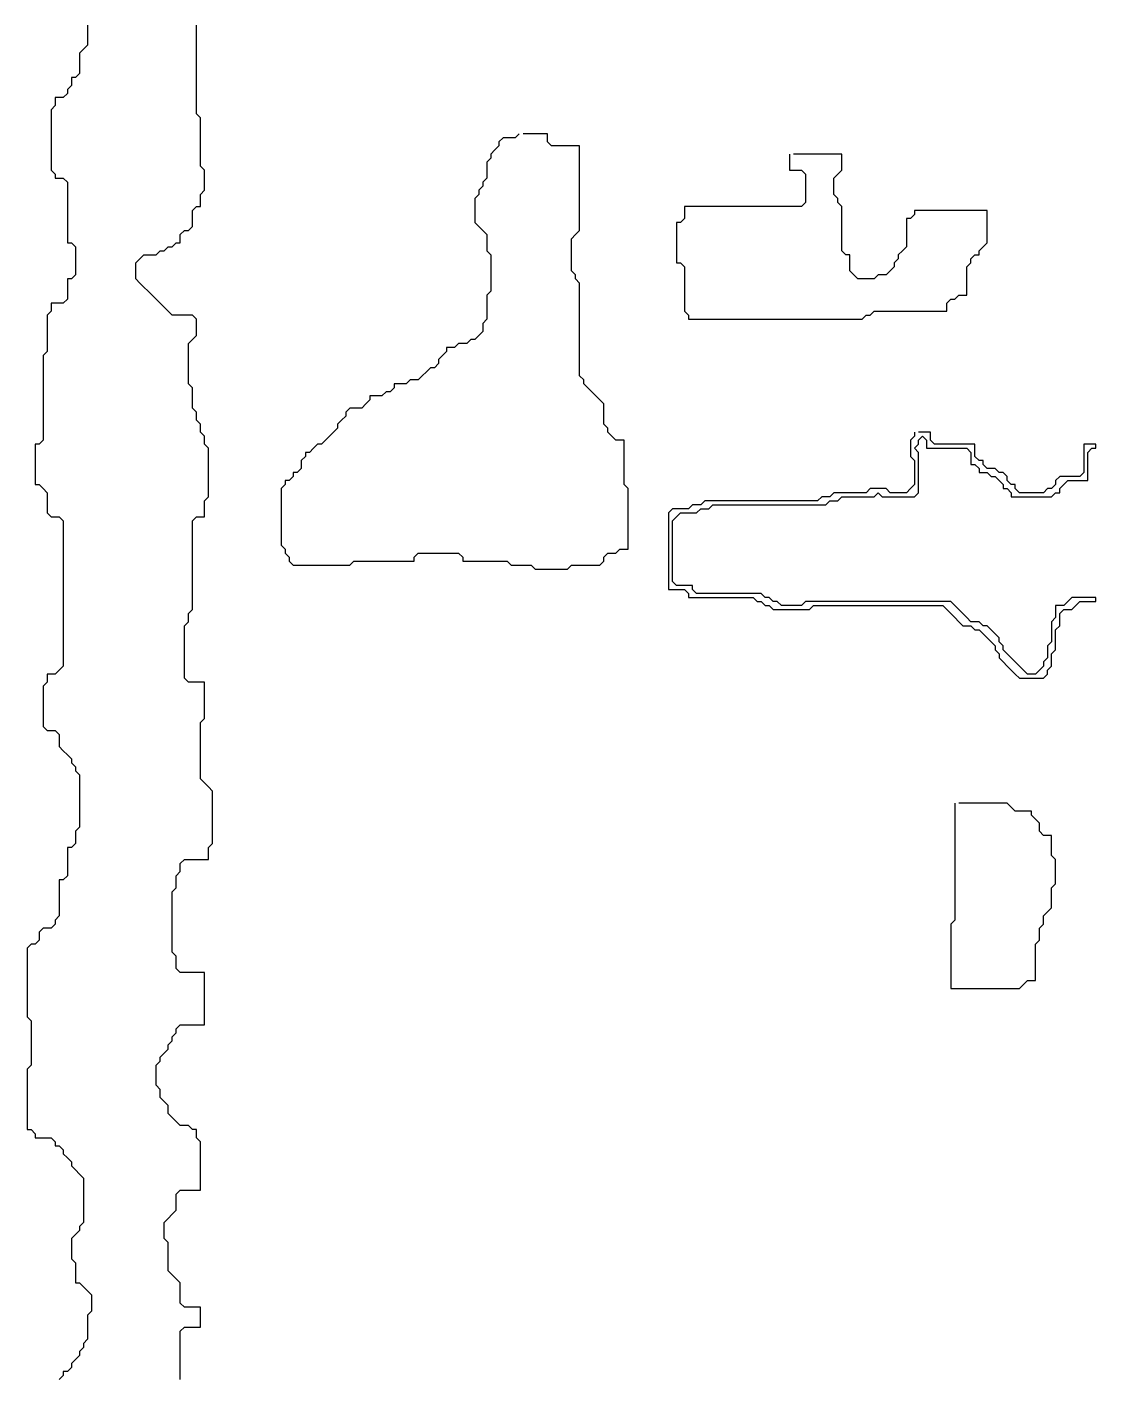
# Model space of a CAD drawing. Header units: metres. Extents: x 0 to 1024, y 124 to 841.
# Drawn here: x 891 to 1023.5, y 466.3 to 633.8 of the extents above; entities that cross this region are included whole.
import ezdxf

# ---------------------------------------------------------------- set-up
doc = ezdxf.new("R2010")
doc.units = ezdxf.units.M
doc.layers.add('CURB', color=7, linetype='Continuous')

msp = doc.modelspace()

# ---------------------------------------------------------------- linework, layer by layer
at = {"layer": 'CURB', "lineweight": 25}
for points in [[(898.5, 634), (898.5, 633.5), (898.5, 633), (898.5, 632.5), (898.5, 632), (898.5, 631.5), (898, 631), (897.5, 630.5), (897.5, 630), (897.5, 629.5), (897.5, 629), (897.5, 628.5), (897.5, 628), (897, 627.5), (896.5, 627.5), (896.5, 627), (896.5, 626.5), (896, 626), (896, 625.5), (895.5, 625), (895, 625), (894.5, 625), (894.5, 624.5), (894.5, 624), (894, 623.5), (894, 623), (894, 622.5), (894, 622), (894, 621.5), (894, 621), (894, 620.5), (894, 620), (894, 619.5), (894, 619), (894, 618.5), (894, 618), (894, 617.5), (894, 617), (894, 616.5), (894, 616), (894.5, 615.5), (894.5, 615), (895, 615), (895.5, 615), (896, 614.5), (896, 614), (896, 613.5), (896, 613), (896, 612.5), (896, 612), (896, 611.5), (896, 611), (896, 610.5), (896, 610), (896, 609.5), (896, 609), (896, 608.5), (896, 608), (896, 607.5), (896, 607), (896.5, 607), (897, 606.5), (897, 606), (897, 605.5), (897, 605), (897, 604.5), (897, 604), (897, 603.5), (897, 603), (896.5, 602.5), (896, 602.5), (896, 602), (896, 601.5), (896, 601), (896, 600.5), (896, 600), (895.5, 599.5), (895, 599.5), (894.5, 599.5), (894, 599.5), (894, 599), (894, 598.5), (893.5, 598), (893.5, 597.5), (893.5, 597), (893.5, 596.5), (893.5, 596), (893.5, 595.5), (893.5, 595), (893.5, 594.5), (893.5, 594), (893.5, 593.5), (893, 593), (893, 592.5), (893, 592), (893, 591.5), (893, 591), (893, 590.5), (893, 590), (893, 589.5), (893, 589), (893, 588.5), (893, 588), (893, 587.5), (893, 587), (893, 586.5), (893, 586), (893, 585.5), (893, 585), (893, 584.5), (893, 584), (893, 583.5), (893, 583), (893, 582.5), (892.5, 582), (892, 582), (892, 581.5), (892, 581), (892, 580.5), (892, 580), (892, 579.5), (892, 579), (892, 578.5), (892, 578), (892, 577.5), (892, 577), (892.5, 577), (893, 576.5), (893.5, 576), (893.5, 575.5), (893.5, 575), (893.5, 574.5), (893.5, 574), (893.5, 573.5), (894, 573), (894.5, 573), (895, 573), (895.5, 572.5), (895.5, 572), (895.5, 571.5), (895.5, 571), (895.5, 570.5), (895.5, 570), (895.5, 569.5), (895.5, 569), (895.5, 568.5), (895.5, 568), (895.5, 567.5), (895.5, 567), (895.5, 566.5), (895.5, 566), (895.5, 565.5), (895.5, 565), (895.5, 564.5), (895.5, 564), (895.5, 563.5), (895.5, 563), (895.5, 562.5), (895.5, 562), (895.5, 561.5), (895.5, 561), (895.5, 560.5), (895.5, 560), (895.5, 559.5), (895.5, 559), (895.5, 558.5), (895.5, 558), (895.5, 557.5), (895.5, 557), (895.5, 556.5), (895.5, 556), (895.5, 555.5), (895.5, 555), (895.5, 554.5), (895, 554), (894.5, 553.5), (894, 553.5), (893.5, 553.5), (893.5, 553), (893.5, 552.5), (893, 552), (893, 551.5), (893, 551), (893, 550.5), (893, 550), (893, 549.5), (893, 549), (893, 548.5), (893, 548), (893, 547.5), (893, 547), (893.5, 546.5), (894, 546.5), (894.5, 546.5), (895, 546), (895, 545.5), (895, 545), (895, 544.5), (895.5, 544), (896, 543.5), (896.5, 543), (896.5, 542.5), (897, 542), (897, 541.5), (897.5, 541), (897.5, 540.5), (897.5, 540), (897.5, 539.5), (897.5, 539), (897.5, 538.5), (897.5, 538), (897.5, 537.5), (897.5, 537), (897.5, 536.5), (897.5, 536), (897.5, 535.5), (897.5, 535), (897.5, 534.5), (897, 534), (897, 533.5), (897, 533), (897, 532.5), (896.5, 532), (896, 532), (896, 531.5), (896, 531), (896, 530.5), (896, 530), (896, 529.5), (896, 529), (896, 528.5), (895.5, 528), (895, 528), (895, 527.5), (895, 527), (895, 526.5), (895, 526), (895, 525.5), (895, 525), (895, 524.5), (895, 524), (895, 523.5), (894.5, 523), (894.5, 522.5), (894, 522), (893.5, 522), (893, 522), (892.5, 521.5), (892.5, 521), (892.5, 520.5), (892, 520), (891.5, 520), (891, 519.5), (891, 519), (891, 518.5), (891, 518), (891, 517.5), (891, 517), (891, 516.5), (891, 516), (891, 515.5), (891, 515), (891, 514.5), (891, 514), (891, 513.5), (891, 513), (891, 512.5), (891, 512), (891, 511.5), (891, 511), (891.5, 510.5), (891.5, 510), (891.5, 509.5), (891.5, 509), (891.5, 508.5), (891.5, 508), (891.5, 507.5), (891.5, 507), (891.5, 506.5), (891.5, 506), (891.5, 505.5), (891.5, 505), (891, 504.5), (891, 504), (891, 503.5), (891, 503), (891, 502.5), (891, 502), (891, 501.5), (891, 501), (891, 500.5), (891, 500), (891, 499.5), (891, 499), (891, 498.5), (891, 498), (891, 497.5), (891, 497), (891.5, 497), (892, 496.5), (892, 496), (892.5, 496), (893, 496), (893.5, 496), (894, 496), (894.5, 495.5), (894.5, 495), (895, 495), (895.5, 494.5), (895.5, 494), (896, 493.5), (896.5, 493), (896.5, 492.5), (897, 492), (897.5, 491.5), (898, 491), (898, 490.5), (898, 490), (898, 489.5), (898, 489), (898, 488.5), (898, 488), (898, 487.5), (898, 487), (898, 486.5), (898, 486), (898, 485.5), (897.5, 485), (897.5, 484.5), (897, 484), (896.5, 483.5), (896.5, 483), (896.5, 482.5), (896.5, 482), (896.5, 481.5), (896.5, 481), (897, 480.5), (897, 480), (897, 479.5), (897, 479), (897, 478.5), (897, 478), (897.5, 478), (898, 477.5), (898.5, 477), (899, 476.5), (899, 476), (899, 475.5), (899, 475), (899, 474.5), (898.5, 474), (898.5, 473.5), (898.5, 473), (898.5, 472.5), (898.5, 472), (898.5, 471.5), (898.5, 471), (898, 470.5), (898, 470), (897.5, 469.5), (897.5, 469), (897, 468.5), (896.5, 468), (896.5, 467.5), (896, 467), (895.5, 467), (895.5, 466.5), (895, 466)], [(910, 466), (910, 466.5), (910, 467), (910, 467.5), (910, 468), (910, 468.5), (910, 469), (910, 469.5), (910, 470), (910, 470.5), (910, 471), (910, 471.5), (910, 472), (910.5, 472.5), (911, 472.5), (911.5, 472.5), (912, 472.5), (912.5, 472.5), (912.5, 473), (912.5, 473.5), (912.5, 474), (912.5, 474.5), (912.5, 475), (912, 475), (911.5, 475), (911, 475), (910.5, 475), (910, 475.5), (910, 476), (910, 476.5), (910, 477), (910, 477.5), (910, 478), (909.5, 478.5), (909, 479), (908.5, 479.5), (908.5, 480), (908.5, 480.5), (908.5, 481), (908.5, 481.5), (908.5, 482), (908.5, 482.5), (908.5, 483), (908, 483.5), (908, 484), (908, 484.5), (908, 485), (908, 485.5), (908.5, 486), (909, 486.5), (909.5, 487), (909.5, 487.5), (909.5, 488), (909.5, 488.5), (909.5, 489), (910, 489.5), (910.5, 489.5), (911, 489.5), (911.5, 489.5), (912, 489.5), (912.5, 489.5), (912.5, 490), (912.5, 490.5), (912.5, 491), (912.5, 491.5), (912.5, 492), (912.5, 492.5), (912.5, 493), (912.5, 493.5), (912.5, 494), (912.5, 494.5), (912.5, 495), (912.5, 495.5), (912, 496), (912, 496.5), (912, 497), (911.5, 497), (911, 497.5), (910.5, 497.5), (910, 497.5), (909.5, 498), (909, 498.5), (908.5, 499), (908.5, 499.5), (908.5, 500), (908, 500.5), (907.5, 501), (907.5, 501.5), (907.5, 502), (907, 502.5), (907, 503), (907, 503.5), (907, 504), (907, 504.5), (907, 505), (907.5, 505.5), (907.5, 506), (908, 506.5), (908.5, 507), (908.5, 507.5), (909, 508), (909, 508.5), (909.5, 509), (909.5, 509.5), (910, 510), (910.5, 510), (911, 510), (911.5, 510), (912, 510), (912.5, 510), (913, 510), (913, 510.5), (913, 511), (913, 511.5), (913, 512), (913, 512.5), (913, 513), (913, 513.5), (913, 514), (913, 514.5), (913, 515), (913, 515.5), (913, 516), (913, 516.5), (912.5, 516.5), (912, 516.5), (911.5, 516.5), (911, 516.5), (910.5, 516.5), (910, 516.5), (909.5, 517), (909.5, 517.5), (909.5, 518), (909.5, 518.5), (909, 519), (909, 519.5), (909, 520), (909, 520.5), (909, 521), (909, 521.5), (909, 522), (909, 522.5), (909, 523), (909, 523.5), (909, 524), (909, 524.5), (909, 525), (909, 525.5), (909, 526), (909, 526.5), (909.5, 527), (909.5, 527.5), (909.5, 528), (909.5, 528.5), (910, 529), (910, 529.5), (910, 530), (910.5, 530.5), (911, 530.5), (911.5, 530.5), (912, 530.5), (912.5, 530.5), (913, 530.5), (913.5, 530.5), (913.5, 531), (913.5, 531.5), (913.5, 532), (914, 532.5), (914, 533), (914, 533.5), (914, 534), (914, 534.5), (914, 535), (914, 535.5), (914, 536), (914, 536.5), (914, 537), (914, 537.5), (914, 538), (914, 538.5), (914, 539), (913.5, 539.5), (913, 540), (912.5, 540.5), (912.5, 541), (912.5, 541.5), (912.5, 542), (912.5, 542.5), (912.5, 543), (912.5, 543.5), (912.5, 544), (912.5, 544.5), (912.5, 545), (912.5, 545.5), (912.5, 546), (912.5, 546.5), (912.5, 547), (912.5, 547.5), (913, 548), (913, 548.5), (913, 549), (913, 549.5), (913, 550), (913, 550.5), (913, 551), (913, 551.5), (913, 552), (913, 552.5), (912.5, 552.5), (912, 552.5), (911.5, 552.5), (911, 552.5), (910.5, 553), (910.5, 553.5), (910.5, 554), (910.5, 554.5), (910.5, 555), (910.5, 555.5), (910.5, 556), (910.5, 556.5), (910.5, 557), (910.5, 557.5), (910.5, 558), (910.5, 558.5), (910.5, 559), (910.5, 559.5), (911, 560), (911, 560.5), (911, 561), (911.5, 561.5), (911.5, 562), (911.5, 562.5), (911.5, 563), (911.5, 563.5), (911.5, 564), (911.5, 564.5), (911.5, 565), (911.5, 565.5), (911.5, 566), (911.5, 566.5), (911.5, 567), (911.5, 567.5), (911.5, 568), (911.5, 568.5), (911.5, 569), (911.5, 569.5), (911.5, 570), (911.5, 570.5), (911.5, 571), (911.5, 571.5), (911.5, 572), (911.5, 572.5), (912, 573), (912.5, 573), (913, 573), (913, 573.5), (913, 574), (913, 574.5), (913, 575), (913.5, 575.5), (913.5, 576), (913.5, 576.5), (913.5, 577), (913.5, 577.5), (913.5, 578), (913.5, 578.5), (913.5, 579), (913.5, 579.5), (913.5, 580), (913.5, 580.5), (913.5, 581), (913.5, 581.5), (913, 582), (913, 582.5), (913, 583), (912.5, 583.5), (912.5, 584), (912.5, 584.5), (912, 585), (912, 585.5), (912, 586), (911.5, 586.5), (911.5, 587), (911.5, 587.5), (911.5, 588), (911.5, 588.5), (911.5, 589), (911, 589.5), (911, 590), (911, 590.5), (911, 591), (911, 591.5), (911, 592), (911, 592.5), (911, 593), (911, 593.5), (911, 594), (911, 594.5), (911.5, 595), (912, 595.5), (912, 596), (912, 596.5), (912, 597), (912, 597.5), (911.5, 598), (911, 598), (910.5, 598), (910, 598), (909.5, 598), (909, 598), (908.5, 598.5), (908, 599), (907.5, 599.5), (907, 600), (906.5, 600.5), (906, 601), (905.5, 601.5), (905, 602), (904.5, 602.5), (904.5, 603), (904.5, 603.5), (904.5, 604), (904.5, 604.5), (905, 605), (905.5, 605.5), (906, 605.5), (906.5, 605.5), (907, 605.5), (907.5, 606), (908, 606), (908.5, 606.5), (909, 606.5), (909.5, 607), (910, 607), (910, 607.5), (910, 608), (910.5, 608.5), (911, 608.5), (911.5, 609), (911.5, 609.5), (911.5, 610), (911.5, 610.5), (911.5, 611), (912, 611.5), (912.5, 611.5), (912.5, 612), (912.5, 612.5), (912.5, 613), (913, 613.5), (913, 614), (913, 614.5), (913, 615), (913, 615.5), (913, 616), (912.5, 616.5), (912.5, 617), (912.5, 617.5), (912.5, 618), (912.5, 618.5), (912.5, 619), (912.5, 619.5), (912.5, 620), (912.5, 620.5), (912.5, 621), (912.5, 621.5), (912.5, 622), (912.5, 622.5), (912, 623), (912, 623.5), (912, 624), (912, 624.5), (912, 625), (912, 625.5), (912, 626), (912, 626.5), (912, 627), (912, 627.5), (912, 628), (912, 628.5), (912, 629), (912, 629.5), (912, 630), (912, 630.5), (912, 631), (912, 631.5), (912, 632), (912, 632.5), (912, 633), (912, 633.5), (912, 634)], [(952, 620.5), (951.5, 620), (951, 620), (950.5, 620), (950, 620), (949.5, 619.5), (949.5, 619), (949, 618.5), (948.5, 618), (948.5, 617.5), (948, 617), (948, 616.5), (948, 616), (948, 615.5), (948, 615), (947.5, 614.5), (947.5, 614), (947, 613.5), (947, 613), (946.5, 612.5), (946.5, 612), (946.5, 611.5), (946.5, 611), (946.5, 610.5), (946.5, 610), (946.5, 609.5), (947, 609), (947.5, 608.5), (948, 608), (948, 607.5), (948, 607), (948, 606.5), (948, 606), (948.5, 605.5), (948.5, 605), (948.5, 604.5), (948.5, 604), (948.5, 603.5), (948.5, 603), (948.5, 602.5), (948.5, 602), (948.5, 601.5), (948.5, 601), (948, 600.5), (948, 600), (948, 599.5), (948, 599), (948, 598.5), (948, 598), (948, 597.5), (947.5, 597), (947.5, 596.5), (947.5, 596), (947, 595.5), (946.5, 595), (946, 595), (945.5, 594.5), (945, 594.5), (944.5, 594.5), (944, 594), (943.5, 594), (943, 594), (943, 593.5), (942.5, 593), (942, 592.5), (942, 592), (941.5, 591.5), (941, 591.5), (940.5, 591), (940, 590.5), (939.5, 590), (939, 590), (938.5, 590), (938, 589.5), (937.5, 589.5), (937, 589.5), (936.5, 589.5), (936.5, 589), (936, 588.5), (935.5, 588.5), (935, 588), (934.5, 588), (934, 588), (933.5, 588), (933.5, 587.5), (933, 587), (932.5, 586.5), (932, 586.5), (931.5, 586.5), (931, 586.5), (930.5, 586), (930.5, 585.5), (930, 585), (929.5, 584.5), (929.5, 584), (929, 583.5), (928.5, 583), (928, 582.5), (927.5, 582), (927, 582), (926.5, 581.5), (926, 581), (925.5, 581), (925.5, 580.5), (925, 580), (925, 579.5), (925, 579), (924.5, 578.5), (924, 578.5), (924, 578), (923.5, 577.5), (923, 577.5), (923, 577), (922.5, 576.5), (922.5, 576), (922.5, 575.5), (922.5, 575), (922.5, 574.5), (922.5, 574), (922.5, 573.5), (922.5, 573), (922.5, 572.5), (922.5, 572), (922.5, 571.5), (922.5, 571), (922.5, 570.5), (922.5, 570), (922.5, 569.5), (923, 569), (923, 568.5), (923.5, 568), (923.5, 567.5), (924, 567), (924.5, 567), (925, 567), (925.5, 567), (926, 567), (926.5, 567), (927, 567), (927.5, 567), (928, 567), (928.5, 567), (929, 567), (929.5, 567), (930, 567), (930.5, 567), (931, 567), (931.5, 567.5), (932, 567.5), (932.5, 567.5), (933, 567.5), (933.5, 567.5), (934, 567.5), (934.5, 567.5), (935, 567.5), (935.5, 567.5), (936, 567.5), (936.5, 567.5), (937, 567.5), (937.5, 567.5), (938, 567.5), (938.5, 567.5), (939, 567.5), (939, 568), (939.5, 568.5), (940, 568.5), (940.5, 568.5), (941, 568.5), (941.5, 568.5), (942, 568.5), (942.5, 568.5), (943, 568.5), (943.5, 568.5), (944, 568.5), (944.5, 568.5), (945, 568), (945, 567.5), (945.5, 567.5), (946, 567.5), (946.5, 567.5), (947, 567.5), (947.5, 567.5), (948, 567.5), (948.5, 567.5), (949, 567.5), (949.5, 567.5), (950, 567.5), (950.5, 567.5), (951, 567), (951.5, 567), (952, 567), (952.5, 567), (953, 567), (953.5, 567), (954, 566.5), (954.5, 566.5), (955, 566.5), (955.5, 566.5), (956, 566.5), (956.5, 566.5), (957, 566.5), (957.5, 566.5), (958, 566.5), (958.5, 567), (959, 567), (959.5, 567), (960, 567), (960.5, 567), (961, 567), (961.5, 567), (962, 567), (962.5, 567.5), (962.5, 568), (963, 568.5), (963.5, 568.5), (964, 568.5), (964.5, 569), (965, 569), (965.5, 569), (965.5, 569.5), (965.5, 570), (965.5, 570.5), (965.5, 571), (965.5, 571.5), (965.5, 572), (965.5, 572.5), (965.5, 573), (965.5, 573.5), (965.5, 574), (965.5, 574.5), (965.5, 575), (965.5, 575.5), (965.5, 576), (965.5, 576.5), (965, 577), (965, 577.5), (965, 578), (965, 578.5), (965, 579), (965, 579.5), (965, 580), (965, 580.5), (965, 581), (965, 581.5), (965, 582), (965, 582.5), (964.5, 582.5), (964, 582.5), (963.5, 583), (963, 583.5), (963, 584), (962.5, 584.5), (962.5, 585), (962.5, 585.5), (962.5, 586), (962.5, 586.5), (962.5, 587), (962, 587.5), (961.5, 588), (961, 588.5), (960.5, 589), (960, 589.5), (960, 590), (959.5, 590.5), (959.5, 591), (959.5, 591.5), (959.5, 592), (959.5, 592.5), (959.5, 593), (959.5, 593.5), (959.5, 594), (959.5, 594.5), (959.5, 595), (959.5, 595.5), (959.5, 596), (959.5, 596.5), (959.5, 597), (959.5, 597.5), (959.5, 598), (959.5, 598.5), (959.5, 599), (959.5, 599.5), (959.5, 600), (959.5, 600.5), (959.5, 601), (959.5, 601.5), (959.5, 602), (959, 602.5), (959, 603), (958.5, 603.5), (958.5, 604), (958.5, 604.5), (958.5, 605), (958.5, 605.5), (958.5, 606), (958.5, 606.5), (958.5, 607), (958.5, 607.5), (959, 608), (959.5, 608.5), (959.5, 609), (959.5, 609.5), (959.5, 610), (959.5, 610.5), (959.5, 611), (959.5, 611.5), (959.5, 612), (959.5, 612.5), (959.5, 613), (959.5, 613.5), (959.5, 614), (959.5, 614.5), (959.5, 615), (959.5, 615.5), (959.5, 616), (959.5, 616.5), (959.5, 617), (959.5, 617.5), (959.5, 618), (959.5, 618.5), (959.5, 619), (959, 619), (958.5, 619), (958, 619), (957.5, 619), (957, 619), (956.5, 619), (956, 619), (955.5, 619.5), (955.5, 620), (955.5, 620.5), (955, 620.5), (954.5, 620.5), (954, 620.5), (953.5, 620.5), (953, 620.5), (952.5, 620.5)], [(985.5, 618), (985.5, 617.5), (985.5, 617), (985.5, 616.5), (985.5, 616), (986, 616), (986.5, 616), (987, 616), (987.5, 615.5), (987.5, 615), (987.5, 614.5), (987.5, 614), (987.5, 613.5), (987.5, 613), (987.5, 612.5), (987.5, 612), (987, 611.5), (986.5, 611.5), (986, 611.5), (985.5, 611.5), (985, 611.5), (984.5, 611.5), (984, 611.5), (983.5, 611.5), (983, 611.5), (982.5, 611.5), (982, 611.5), (981.5, 611.5), (981, 611.5), (980.5, 611.5), (980, 611.5), (979.5, 611.5), (979, 611.5), (978.5, 611.5), (978, 611.5), (977.5, 611.5), (977, 611.5), (976.5, 611.5), (976, 611.5), (975.5, 611.5), (975, 611.5), (974.5, 611.5), (974, 611.5), (973.5, 611.5), (973, 611.5), (972.5, 611.5), (972.5, 611), (972.5, 610.5), (972.5, 610), (972, 609.5), (971.5, 609.5), (971.5, 609), (971.5, 608.5), (971.5, 608), (971.5, 607.5), (971.5, 607), (971.5, 606.5), (971.5, 606), (971.5, 605.5), (971.5, 605), (971.5, 604.5), (972, 604.5), (972.5, 604), (972.5, 603.5), (972.5, 603), (972.5, 602.5), (972.5, 602), (972.5, 601.5), (972.5, 601), (972.5, 600.5), (972.5, 600), (972.5, 599.5), (972.5, 599), (972.5, 598.5), (973, 598), (973, 597.5), (973.5, 597.5), (974, 597.5), (974.5, 597.5), (975, 597.5), (975.5, 597.5), (976, 597.5), (976.5, 597.5), (977, 597.5), (977.5, 597.5), (978, 597.5), (978.5, 597.5), (979, 597.5), (979.5, 597.5), (980, 597.5), (980.5, 597.5), (981, 597.5), (981.5, 597.5), (982, 597.5), (982.5, 597.5), (983, 597.5), (983.5, 597.5), (984, 597.5), (984.5, 597.5), (985, 597.5), (985.5, 597.5), (986, 597.5), (986.5, 597.5), (987, 597.5), (987.5, 597.5), (988, 597.5), (988.5, 597.5), (989, 597.5), (989.5, 597.5), (990, 597.5), (990.5, 597.5), (991, 597.5), (991.5, 597.5), (992, 597.5), (992.5, 597.5), (993, 597.5), (993.5, 597.5), (994, 597.5), (994.5, 597.5), (995, 598), (995.5, 598), (996, 598.5), (996.5, 598.5), (997, 598.5), (997.5, 598.5), (998, 598.5), (998.5, 598.5), (999, 598.5), (999.5, 598.5), (1000, 598.5), (1000.5, 598.5), (1001, 598.5), (1001.5, 598.5), (1002, 598.5), (1002.5, 598.5), (1003, 598.5), (1003.5, 598.5), (1004, 598.5), (1004.5, 598.5), (1005, 598.5), (1005, 599), (1005, 599.5), (1005.5, 600), (1006, 600), (1006.5, 600.5), (1007, 600.5), (1007.5, 600.5), (1007.5, 601), (1007.5, 601.5), (1007.5, 602), (1007.5, 602.5), (1007.5, 603), (1007.5, 603.5), (1007.5, 604), (1008, 604.5), (1008, 605), (1008.5, 605.5), (1009, 605.5), (1009, 606), (1009.5, 606.5), (1010, 607), (1010, 607.5), (1010, 608), (1010, 608.5), (1010, 609), (1010, 609.5), (1010, 610), (1010, 610.5), (1010, 611), (1009.5, 611), (1009, 611), (1008.5, 611), (1008, 611), (1007.5, 611), (1007, 611), (1006.5, 611), (1006, 611), (1005.5, 611), (1005, 611), (1004.5, 611), (1004, 611), (1003.5, 611), (1003, 611), (1002.5, 611), (1002, 611), (1001.5, 611), (1001, 611), (1001, 610.5), (1000.5, 610), (1000, 610), (1000, 609.5), (1000, 609), (1000, 608.5), (1000, 608), (1000, 607.5), (1000, 607), (1000, 606.5), (999.5, 606), (999, 605.5), (999, 605), (998.5, 604.5), (998.5, 604), (998, 603.5), (997.5, 603), (997, 603), (996.5, 603), (996, 602.5), (995.5, 602.5), (995, 602.5), (994.5, 602.5), (994, 602.5), (993.5, 603), (993, 603.5), (993, 604), (993, 604.5), (993, 605), (993, 605.5), (992.5, 605.5), (992, 606), (992, 606.5), (992, 607), (992, 607.5), (992, 608), (992, 608.5), (992, 609), (992, 609.5), (992, 610), (992, 610.5), (992, 611), (992, 611.5), (991.5, 612), (991.5, 612.5), (991, 613), (991, 613.5), (991, 614), (991, 614.5), (991, 615), (991.5, 615.5), (992, 616), (992, 616.5), (992, 617), (992, 617.5), (992, 618), (991.5, 618), (991, 618), (990.5, 618), (990, 618), (989.5, 618), (989, 618), (988.5, 618), (988, 618), (987.5, 618), (987, 618), (986.5, 618), (986, 618)], [(1001, 583.5), (1001, 583), (1000.5, 582.5), (1000.5, 582), (1000.5, 581.5), (1000.5, 581), (1000.5, 580.5), (1001, 580), (1001, 579.5), (1001, 579), (1001, 578.5), (1001, 578), (1001, 577.5), (1001, 577), (1000.5, 576.5), (1000, 576), (999.5, 576), (999, 576), (998.5, 576), (998, 576), (997.5, 576.5), (997, 576.5), (996.5, 576.5), (996, 576.5), (995.5, 576.5), (995, 576), (994.5, 576), (994, 576), (993.5, 576), (993, 576), (992.5, 576), (992, 576), (991.5, 576), (991, 576), (990.5, 575.5), (990, 575.5), (989.5, 575.5), (989, 575), (988.5, 575), (988, 575), (987.5, 575), (987, 575), (986.5, 575), (986, 575), (985.5, 575), (985, 575), (984.5, 575), (984, 575), (983.5, 575), (983, 575), (982.5, 575), (982, 575), (981.5, 575), (981, 575), (980.5, 575), (980, 575), (979.5, 575), (979, 575), (978.5, 575), (978, 575), (977.5, 575), (977, 575), (976.5, 575), (976, 575), (975.5, 575), (975, 575), (974.5, 574.5), (974, 574.5), (973.5, 574.5), (973, 574), (972.5, 574), (972, 574), (971.5, 574), (971, 574), (970.5, 573.5), (970.5, 573), (970.5, 572.5), (970.5, 572), (970.5, 571.5), (970.5, 571), (970.5, 570.5), (970.5, 570), (970.5, 569.5), (970.5, 569), (970.5, 568.5), (970.5, 568), (970.5, 567.5), (970.5, 567), (970.5, 566.5), (970.5, 566), (970.5, 565.5), (970.5, 565), (970.5, 564.5), (970.5, 564), (971, 564), (971.5, 564), (972, 564), (972.5, 564), (973, 563.5), (973, 563), (973.5, 563), (974, 563), (974.5, 563), (975, 563), (975.5, 563), (976, 563), (976.5, 563), (977, 563), (977.5, 563), (978, 563), (978.5, 563), (979, 563), (979.5, 563), (980, 563), (980.5, 563), (981, 563), (981.5, 562.5), (982, 562.5), (982.5, 562), (983, 562), (983.5, 561.5), (984, 561.5), (984.5, 561.5), (985, 561.5), (985.5, 561.5), (986, 561.5), (986.5, 561.5), (987, 561.5), (987.5, 561.5), (988, 561.5), (988.5, 562), (989, 562), (989.5, 562), (990, 562), (990.5, 562), (991, 562), (991.5, 562), (992, 562), (992.5, 562), (993, 562), (993.5, 562), (994, 562), (994.5, 562), (995, 562), (995.5, 562), (996, 562), (996.5, 562), (997, 562), (997.5, 562), (998, 562), (998.5, 562), (999, 562), (999.5, 562), (1000, 562), (1000.5, 562), (1001, 562), (1001.5, 562), (1002, 562), (1002.5, 562), (1003, 562), (1003.5, 562), (1004, 562), (1004.5, 562), (1005, 561.5), (1005.5, 561), (1006, 560.5), (1006.5, 560), (1007, 559.5), (1007.5, 559.5), (1008, 559.5), (1008.5, 559), (1009, 559), (1009.5, 558.5), (1010, 558), (1010.5, 557.5), (1011, 557), (1011, 556.5), (1011.5, 556), (1011.5, 555.5), (1012, 555), (1012.5, 554.5), (1013, 554), (1013.5, 553.5), (1014, 553), (1014.5, 553), (1015, 553), (1015.5, 553), (1016, 553), (1016.5, 553), (1017, 553), (1017.5, 553.5), (1017.5, 554), (1018, 554.5), (1018, 555), (1018, 555.5), (1018, 556), (1018.5, 556.5), (1018.5, 557), (1018.5, 557.5), (1018.5, 558), (1018.5, 558.5), (1018.5, 559), (1019, 559.5), (1019, 560), (1019, 560.5), (1019, 561), (1019.5, 561.5), (1020, 561.5), (1020.5, 561.5), (1021, 562), (1021.5, 562.5), (1022, 562.5), (1022.5, 562.5), (1023, 562.5), (1023.5, 562.5), (1023.5, 563), (1023, 563), (1022.5, 563), (1022, 563), (1021.5, 563), (1021, 563), (1020.5, 563), (1020, 562.5), (1019.5, 562), (1019, 562), (1018.5, 562), (1018.5, 561.5), (1018.5, 561), (1018.5, 560.5), (1018, 560), (1018, 559.5), (1018, 559), (1018, 558.5), (1018, 558), (1018, 557.5), (1017.5, 557), (1017.5, 556.5), (1017.5, 556), (1017.5, 555.5), (1017, 555), (1017, 554.5), (1016.5, 554), (1016, 553.5), (1015.5, 553.5), (1015, 553.5), (1014.5, 554), (1014, 554.5), (1013.5, 555), (1013, 555.5), (1012.5, 556), (1012, 556.5), (1012, 557), (1011.5, 557.5), (1011.5, 558), (1011, 558.5), (1010.5, 559), (1010, 559.5), (1009.5, 559.5), (1009, 560), (1008.5, 560), (1008, 560), (1007.5, 560.5), (1007, 561), (1006.5, 561.5), (1006, 562), (1005.5, 562.5), (1005, 562.5), (1004.5, 562.5), (1004, 562.5), (1003.5, 562.5), (1003, 562.5), (1002.5, 562.5), (1002, 562.5), (1001.5, 562.5), (1001, 562.5), (1000.5, 562.5), (1000, 562.5), (999.5, 562.5), (999, 562.5), (998.5, 562.5), (998, 562.5), (997.5, 562.5), (997, 562.5), (996.5, 562.5), (996, 562.5), (995.5, 562.5), (995, 562.5), (994.5, 562.5), (994, 562.5), (993.5, 562.5), (993, 562.5), (992.5, 562.5), (992, 562.5), (991.5, 562.5), (991, 562.5), (990.5, 562.5), (990, 562.5), (989.5, 562.5), (989, 562.5), (988.5, 562.5), (988, 562.5), (987.5, 562.5), (987, 562), (986.5, 562), (986, 562), (985.5, 562), (985, 562), (984.5, 562), (984, 562.5), (983.5, 562.5), (983, 563), (982.5, 563), (982, 563.5), (981.5, 563.5), (981, 563.5), (980.5, 563.5), (980, 563.5), (979.5, 563.5), (979, 563.5), (978.5, 563.5), (978, 563.5), (977.5, 563.5), (977, 563.5), (976.5, 563.5), (976, 563.5), (975.5, 563.5), (975, 563.5), (974.5, 563.5), (974, 563.5), (973.5, 564), (973.5, 564.5), (973, 564.5), (972.5, 564.5), (972, 564.5), (971.5, 564.5), (971, 565), (971, 565.5), (971, 566), (971, 566.5), (971, 567), (971, 567.5), (971, 568), (971, 568.5), (971, 569), (971, 569.5), (971, 570), (971, 570.5), (971, 571), (971, 571.5), (971, 572), (971, 572.5), (971.5, 573), (972, 573.5), (972.5, 573.5), (973, 573.5), (973.5, 573.5), (974, 573.5), (974.5, 574), (975, 574), (975.5, 574), (976, 574.5), (976.5, 574.5), (977, 574.5), (977.5, 574.5), (978, 574.5), (978.5, 574.5), (979, 574.5), (979.5, 574.5), (980, 574.5), (980.5, 574.5), (981, 574.5), (981.5, 574.5), (982, 574.5), (982.5, 574.5), (983, 574.5), (983.5, 574.5), (984, 574.5), (984.5, 574.5), (985, 574.5), (985.5, 574.5), (986, 574.5), (986.5, 574.5), (987, 574.5), (987.5, 574.5), (988, 574.5), (988.5, 574.5), (989, 574.5), (989.5, 574.5), (990, 574.5), (990.5, 575), (991, 575), (991.5, 575), (992, 575.5), (992.5, 575.5), (993, 575.5), (993.5, 575.5), (994, 575.5), (994.5, 575.5), (995, 575.5), (995.5, 575.5), (996, 575.5), (996.5, 576), (997, 575.5), (997.5, 575.5), (998, 575.5), (998.5, 575.5), (999, 575.5), (999.5, 575.5), (1000, 575.5), (1000.5, 575.5), (1001, 575.5), (1001.5, 576), (1001.5, 576.5), (1001.5, 577), (1001.5, 577.5), (1001.5, 578), (1001.5, 578.5), (1001.5, 579), (1001.5, 579.5), (1001.5, 580), (1001.5, 580.5), (1001.5, 581), (1001, 581.5), (1001.5, 582), (1001.5, 582.5), (1002, 583), (1002.5, 582.5), (1002.5, 582), (1002.5, 581.5), (1003, 581.5), (1003.5, 581.5), (1004, 581.5), (1004.5, 581.5), (1005, 581.5), (1005.5, 581.5), (1006, 581.5), (1006.5, 581.5), (1007, 581.5), (1007.5, 581.5), (1008, 581), (1008, 580.5), (1008, 580), (1008, 579.5), (1008.5, 579.5), (1009, 579), (1009, 578.5), (1009.5, 578.5), (1010, 578.5), (1010.5, 578), (1011, 578), (1011.5, 577.5), (1012, 577), (1012, 576.5), (1012.5, 576.5), (1013, 576), (1013, 575.5), (1013.5, 575.5), (1014, 575.5), (1014.5, 575.5), (1015, 575.5), (1015.5, 575.5), (1016, 575.5), (1016.5, 575.5), (1017, 575.5), (1017.5, 575.5), (1018, 575.5), (1018.5, 576), (1019, 576), (1019, 576.5), (1019.5, 577), (1020, 577.5), (1020.5, 577.5), (1021, 577.5), (1021.5, 577.5), (1022, 577.5), (1022.5, 577.5), (1022.5, 578), (1022.5, 578.5), (1022.5, 579), (1022.5, 579.5), (1022.5, 580), (1022.5, 580.5), (1022.5, 581), (1023, 581.5), (1023.5, 581.5), (1023.5, 582), (1023, 582), (1022.5, 582), (1022, 582), (1022, 581.5), (1022, 581), (1022, 580.5), (1022, 580), (1022, 579.5), (1022, 579), (1022, 578.5), (1021.5, 578), (1021, 578), (1020.5, 578), (1020, 578), (1019.5, 578), (1019, 578), (1018.5, 577.5), (1018.5, 577), (1018, 576.5), (1017.5, 576.5), (1017, 576), (1016.5, 576), (1016, 576), (1015.5, 576), (1015, 576), (1014.5, 576), (1014, 576), (1013.5, 576.5), (1013.5, 577), (1013, 577), (1012.5, 577.5), (1012.5, 578), (1012, 578.5), (1011.5, 578.5), (1011, 579), (1010.5, 579), (1010, 579), (1009.5, 579.5), (1009.5, 580), (1009, 580), (1008.5, 580.5), (1008.5, 581), (1008.5, 581.5), (1008.5, 582), (1008, 582), (1007.5, 582), (1007, 582), (1006.5, 582), (1006, 582), (1005.5, 582), (1005, 582), (1004.5, 582), (1004, 582), (1003.5, 582), (1003, 582.5), (1003, 583), (1003, 583.5), (1002.5, 583.5), (1002, 583.5), (1001.5, 583.5)], [(1006, 537.5), (1006, 537), (1006, 536.5), (1006, 536), (1006, 535.5), (1006, 535), (1006, 534.5), (1006, 534), (1006, 533.5), (1006, 533), (1006, 532.5), (1006, 532), (1006, 531.5), (1006, 531), (1006, 530.5), (1006, 530), (1006, 529.5), (1006, 529), (1006, 528.5), (1006, 528), (1006, 527.5), (1006, 527), (1006, 526.5), (1006, 526), (1006, 525.5), (1006, 525), (1006, 524.5), (1006, 524), (1006, 523.5), (1006, 523), (1005.5, 522.5), (1005.5, 522), (1005.5, 521.5), (1005.5, 521), (1005.5, 520.5), (1005.5, 520), (1005.5, 519.5), (1005.5, 519), (1005.5, 518.5), (1005.5, 518), (1005.5, 517.5), (1005.5, 517), (1005.5, 516.5), (1005.5, 516), (1005.5, 515.5), (1005.5, 515), (1005.5, 514.5), (1006, 514.5), (1006.5, 514.5), (1007, 514.5), (1007.5, 514.5), (1008, 514.5), (1008.5, 514.5), (1009, 514.5), (1009.5, 514.5), (1010, 514.5), (1010.5, 514.5), (1011, 514.5), (1011.5, 514.5), (1012, 514.5), (1012.5, 514.5), (1013, 514.5), (1013.5, 514.5), (1014, 514.5), (1014.5, 515), (1015, 515.5), (1015.5, 515.5), (1016, 515.5), (1016, 516), (1016, 516.5), (1016, 517), (1016, 517.5), (1016, 518), (1016, 518.5), (1016, 519), (1016, 519.5), (1016, 520), (1016.5, 520.5), (1016.5, 521), (1016.5, 521.5), (1016.5, 522), (1017, 522.5), (1017, 523), (1017, 523.5), (1017.5, 524), (1018, 524.5), (1018, 525), (1018, 525.5), (1018, 526), (1018, 526.5), (1018, 527), (1018.5, 527.5), (1018.5, 528), (1018.5, 528.5), (1018.5, 529), (1018.5, 529.5), (1018.5, 530), (1018.5, 530.5), (1018, 531), (1018, 531.5), (1018, 532), (1018, 532.5), (1018, 533), (1018, 533.5), (1017.5, 533.5), (1017, 533.5), (1016.5, 534), (1016.5, 534.5), (1016.5, 535), (1016, 535.5), (1015.5, 536), (1015.5, 536.5), (1015, 536.5), (1014.5, 536.5), (1014, 536.5), (1013.5, 536.5), (1013, 537), (1012.5, 537.5), (1012, 537.5), (1011.5, 537.5), (1011, 537.5), (1010.5, 537.5), (1010, 537.5), (1009.5, 537.5), (1009, 537.5), (1008.5, 537.5), (1008, 537.5), (1007.5, 537.5), (1007, 537.5), (1006.5, 537.5)]]:
    msp.add_lwpolyline(points, dxfattribs=at)

doc.saveas('drawing.dxf')
